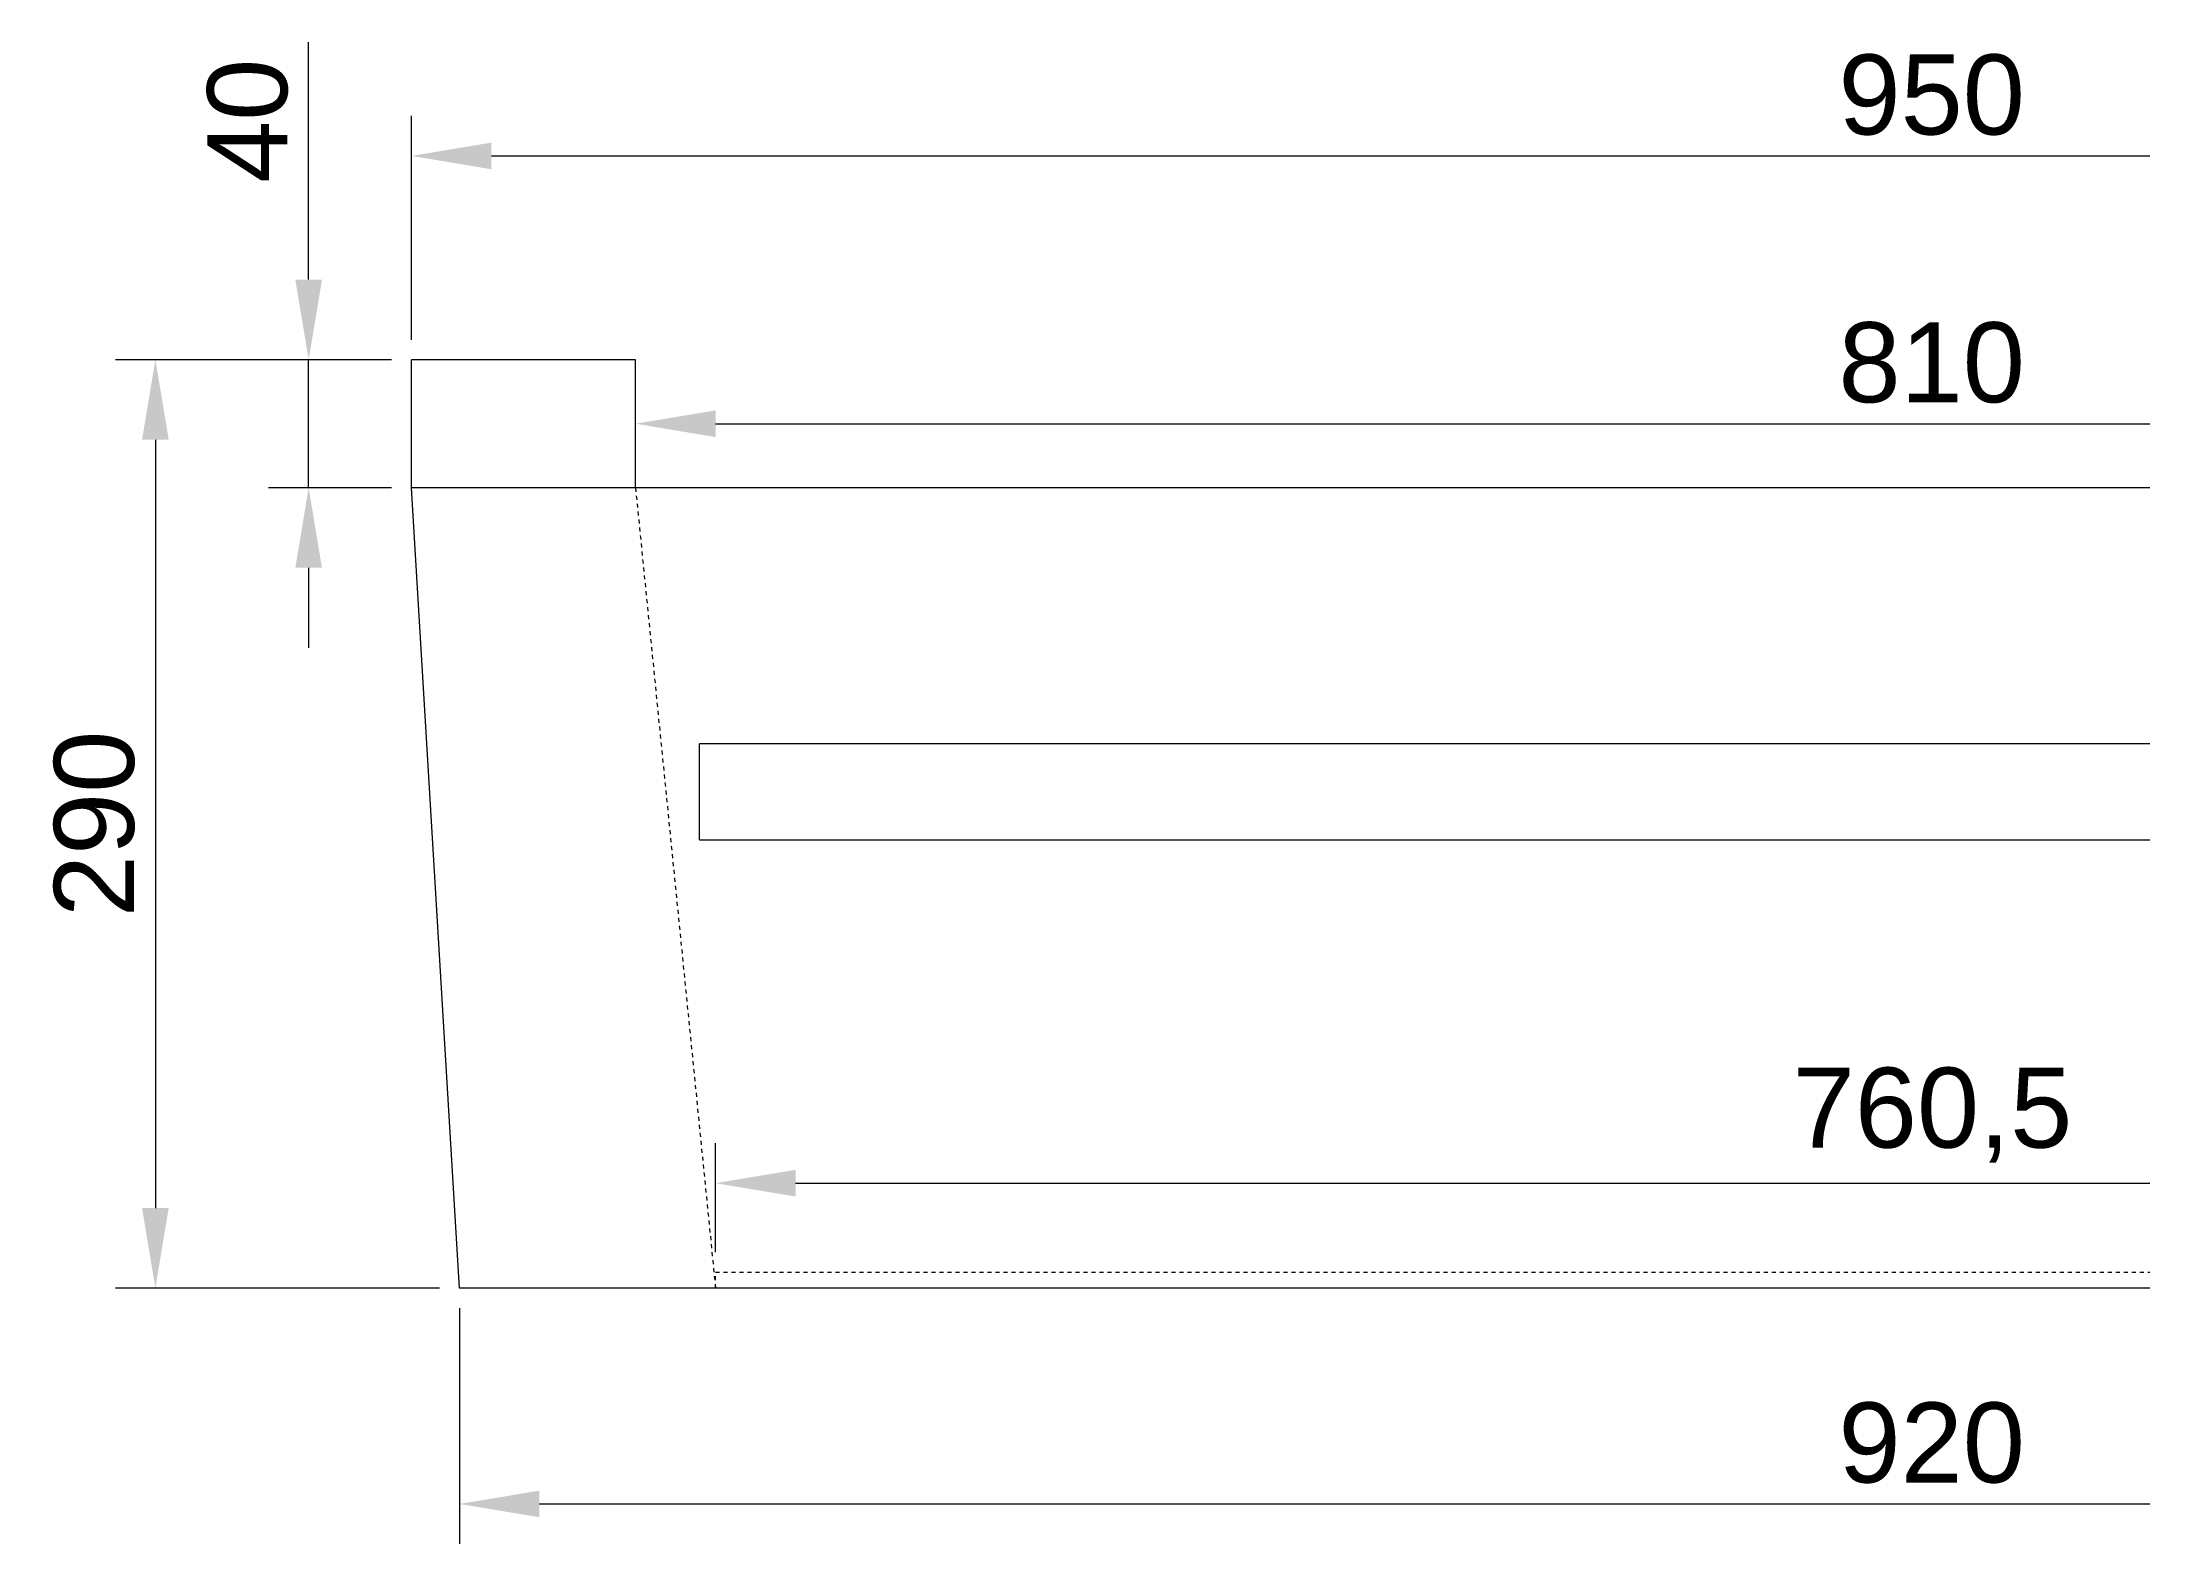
# Model space of a CAD drawing. Header units: millimetres. Extents: x 1887 to 5407, y 984 to 3911.
# Drawn here: x 4094 to 4750, y 2517 to 2987 of the extents above; entities that cross this region are included whole.
import ezdxf

# ---------------------------------------------------------------- set-up
doc = ezdxf.new("R2010")
doc.units = ezdxf.units.MM
doc.linetypes.add('JIS_02_1.2', pattern=[2.5, 1.25, -1.25])
doc.layers.add('PONTILHADO', color=7, linetype='JIS_02_1.2')
doc.styles.get("Standard").update_dxf_attribs({"font": 'arial.ttf'})
doc.dimstyles.new('Anotativo', dxfattribs={"dimscale": 0, "dimtxt": 2.5, "dimasz": 2.5, "dimexe": 1.25, "dimexo": 0.625, "dimtad": 1, "dimtxsty": 'Standard', "dimcen": 2.5, "dimadec": 0, "dimazin": 0, "dimtfac": 1, "dimtmove": 0, "dimatfit": 3, "dimfxl": 1, "dimarcsym": 0})

# ---------------------------------------------------------------- blocks, each defined once
blk = doc.blocks.new('*D42')
at = {"color": 0, "lineweight": -2, "transparency": 16777216}
for p, q in [((4209.19, 2893.67), (4209.19, 2963.57)), ((5159.19, 2893.67), (5159.19, 2963.57)), ((4234.19, 2951.07), (5134.19, 2951.07))]:
    blk.add_line(p, q, dxfattribs=at)
at = {"color": 0, "transparency": 16777216}
for points in [[(4234.19, 2955.23), (4234.19, 2946.9), (4209.19, 2951.07)], [(5134.19, 2955.23), (5134.19, 2946.9), (5159.19, 2951.07)]]:
    blk.add_solid(points, dxfattribs=at)
at = {"layer": 'Defpoints', "color": 0, "transparency": 16777216}
for p in [(5159.19, 2951.07), (4209.19, 2887.42), (5159.19, 2887.42)]:
    blk.add_point(p, dxfattribs=at)
at = {"color": 0, "transparency": 16777216, "insert": (4684.19, 2970.08), "char_height": 25, "attachment_point": 5}
blk.add_mtext('950', dxfattribs=at)
blk = doc.blocks.new('*D55')
at = {"color": 0, "lineweight": -2, "transparency": 16777216}
for p, q in [((4177.07, 2912.42), (4177.07, 2986.65)), ((4202.94, 2887.42), (4164.57, 2887.42)), ((4177.07, 2847.42), (4177.07, 2887.42)), ((4202.94, 2847.42), (4164.57, 2847.42)), ((4177.07, 2822.42), (4177.07, 2797.42))]:
    blk.add_line(p, q, dxfattribs=at)
at = {"color": 0, "transparency": 16777216}
for points in [[(4172.9, 2912.42), (4181.23, 2912.42), (4177.07, 2887.42)], [(4172.9, 2822.42), (4181.23, 2822.42), (4177.07, 2847.42)]]:
    blk.add_solid(points, dxfattribs=at)
at = {"layer": 'Defpoints', "color": 0, "transparency": 16777216}
for p in [(4177.07, 2887.42), (4209.19, 2887.42), (4209.19, 2847.42)]:
    blk.add_point(p, dxfattribs=at)
at = {"color": 0, "transparency": 16777216, "insert": (4158.05, 2962.03), "char_height": 25, "attachment_point": 5, "rotation": 90}
blk.add_mtext('40', dxfattribs=at)
blk = doc.blocks.new('*D56')
at = {"color": 0, "lineweight": -2, "transparency": 16777216}
for p, q in [((4202.94, 2887.42), (4116.68, 2887.42)), ((4129.18, 2862.42), (4129.18, 2622.42)), ((4217.94, 2597.42), (4116.68, 2597.42))]:
    blk.add_line(p, q, dxfattribs=at)
at = {"color": 0, "transparency": 16777216}
for points in [[(4125.01, 2862.42), (4133.34, 2862.42), (4129.18, 2887.42)], [(4125.01, 2622.42), (4133.34, 2622.42), (4129.18, 2597.42)]]:
    blk.add_solid(points, dxfattribs=at)
at = {"layer": 'Defpoints', "color": 0, "transparency": 16777216}
for p in [(4209.19, 2887.42), (4129.18, 2597.42), (4224.19, 2597.42)]:
    blk.add_point(p, dxfattribs=at)
at = {"color": 0, "transparency": 16777216, "insert": (4110.16, 2742.42), "char_height": 25, "attachment_point": 5, "rotation": 90}
blk.add_mtext('290', dxfattribs=at)
blk = doc.blocks.new('*D57')
at = {"color": 0, "lineweight": -2, "transparency": 16777216}
for p, q in [((4224.19, 2591.17), (4224.19, 2517.48)), ((5144.19, 2591.17), (5144.19, 2517.48)), ((4249.19, 2529.98), (5119.19, 2529.98))]:
    blk.add_line(p, q, dxfattribs=at)
at = {"color": 0, "transparency": 16777216}
for points in [[(4249.19, 2534.15), (4249.19, 2525.81), (4224.19, 2529.98)], [(5119.19, 2534.15), (5119.19, 2525.81), (5144.19, 2529.98)]]:
    blk.add_solid(points, dxfattribs=at)
at = {"layer": 'Defpoints', "color": 0, "transparency": 16777216}
for p in [(4224.19, 2597.42), (5144.19, 2597.42), (5144.19, 2529.98)]:
    blk.add_point(p, dxfattribs=at)
at = {"color": 0, "transparency": 16777216, "insert": (4684.19, 2549), "char_height": 25, "attachment_point": 5}
blk.add_mtext('920', dxfattribs=at)
blk = doc.blocks.new('*D58')
at = {"color": 0, "lineweight": -2, "transparency": 16777216}
blk.add_line((5150.44, 2597.42), (5406.66, 2597.42), dxfattribs=at)
blk.add_arc((5144.19, 2597.42), 249.97, 5.73273, 80.83364, dxfattribs=at)
at = {"color": 0, "transparency": 16777216}
for points in [[(5183.55, 2840.05), (5184.47, 2848.33), (5159.16, 2846.94)], [(5397.07, 2622.59), (5388.75, 2622.18), (5394.16, 2597.42)]]:
    blk.add_solid(points, dxfattribs=at)
at = {"layer": 'Defpoints', "color": 0, "transparency": 16777216}
for p in [(5159.19, 2847.42), (5363.12, 2718.05), (4224.19, 2597.42), (5144.19, 2597.42), (5144.19, 2597.42)]:
    blk.add_point(p, dxfattribs=at)
at = {"color": 0, "transparency": 16777216, "insert": (5340, 2781.83), "char_height": 25, "attachment_point": 5, "rotation": 313.28318}
blk.add_mtext('87°', dxfattribs=at)
blk = doc.blocks.new('*D59')
at = {"color": 0, "lineweight": -2, "transparency": 16777216}
blk.add_line((5150.44, 2597.42), (5234.9, 2597.42), dxfattribs=at)
blk.add_arc((5064.19, 2597.42), 158.21, 9.06343, 75.22598, dxfattribs=at)
at = {"color": 0, "transparency": 16777216}
for points in [[(5103.79, 2746.29), (5105.27, 2754.49), (5079.93, 2754.84)], [(5224.57, 2622.67), (5216.27, 2622.01), (5222.4, 2597.42)]]:
    blk.add_solid(points, dxfattribs=at)
at = {"layer": 'Defpoints', "color": 0, "transparency": 16777216}
for p in [(5089.19, 2847.42), (5203.75, 2671.93), (4224.19, 2597.42), (5064.19, 2597.42), (5144.19, 2597.42)]:
    blk.add_point(p, dxfattribs=at)
at = {"color": 0, "transparency": 16777216, "insert": (5195.59, 2716.33), "char_height": 25, "attachment_point": 5, "rotation": 312.1447}
blk.add_mtext('84°', dxfattribs=at)
blk = doc.blocks.new('*D60')
at = {"color": 0, "lineweight": -2, "transparency": 16777216}
for p, q in [((4279.19, 2853.67), (4279.19, 2879.92)), ((5089.19, 2853.67), (5089.19, 2879.92)), ((4304.19, 2867.42), (5064.19, 2867.42))]:
    blk.add_line(p, q, dxfattribs=at)
at = {"color": 0, "transparency": 16777216}
for points in [[(4304.19, 2871.58), (4304.19, 2863.25), (4279.19, 2867.42)], [(5064.19, 2871.58), (5064.19, 2863.25), (5089.19, 2867.42)]]:
    blk.add_solid(points, dxfattribs=at)
at = {"layer": 'Defpoints', "color": 0, "transparency": 16777216}
for p in [(5089.19, 2867.42), (4279.19, 2847.42), (5089.19, 2847.42)]:
    blk.add_point(p, dxfattribs=at)
at = {"color": 0, "transparency": 16777216, "insert": (4684.19, 2886.43), "char_height": 25, "attachment_point": 5}
blk.add_mtext('810', dxfattribs=at)
blk = doc.blocks.new('*D61')
at = {"color": 0, "lineweight": -2, "transparency": 16777216}
for p, q in [((4304.19, 2608.67), (4304.19, 2642.68)), ((5064.69, 2608.67), (5064.69, 2642.68)), ((4329.19, 2630.18), (5039.69, 2630.18))]:
    blk.add_line(p, q, dxfattribs=at)
at = {"color": 0, "transparency": 16777216}
for points in [[(4329.19, 2634.35), (4329.19, 2626.02), (4304.19, 2630.18)], [(5039.69, 2634.35), (5039.69, 2626.02), (5064.69, 2630.18)]]:
    blk.add_solid(points, dxfattribs=at)
at = {"layer": 'Defpoints', "color": 0, "transparency": 16777216}
for p in [(5064.69, 2630.18), (4304.19, 2602.42), (5064.69, 2602.42)]:
    blk.add_point(p, dxfattribs=at)
at = {"color": 0, "transparency": 16777216, "insert": (4684.44, 2651.46), "char_height": 25, "attachment_point": 5}
blk.add_mtext('760,5', dxfattribs=at)

msp = doc.modelspace()

# ---------------------------------------------------------------- linework, layer by layer
at = {"color": 7}
for p, q in [((4209.19, 2847.418), (4209.19, 2887.418)), ((4209.19, 2847.418), (4209.19, 2887.418)), ((4279.19, 2887.418), (4209.19, 2887.418)), ((4279.19, 2847.418), (4279.19, 2887.418)), ((5159.19, 2847.418), (4209.19, 2847.418)), ((4224.19, 2597.418), (4209.19, 2847.418)), ((5069.19, 2767.418), (4299.19, 2767.418)), ((4299.19, 2737.418), (4299.19, 2767.418)), ((4299.19, 2737.418), (5069.19, 2737.418)), ((5144.19, 2597.418), (4224.19, 2597.418))]:
    msp.add_line(p, q, dxfattribs=at)
at = {"layer": 'PONTILHADO', "color": 7}
for p, q in [((4279.19, 2847.418), (4304.19, 2597.418)), ((4304.19, 2597.418), (4304.19, 2602.418)), ((4304.19, 2602.418), (5064.69, 2602.418))]:
    msp.add_line(p, q, dxfattribs=at)

# ---------------------------------------------------------------- dimensions: what is measured, and where the dimension line sits
at = {"color": 1}
for base, p1, p2, picture, middle in [((4177.066, 2887.418), (4209.19, 2847.418), (4209.19, 2887.418), '*D55', (4158.052, 2962.034)), ((4129.176, 2597.418), (4209.19, 2887.418), (4224.19, 2597.418), '*D56', (4110.162, 2742.418))]:
    dim = msp.add_linear_dim(base=base, p1=p1, p2=p2, angle=90, dimstyle='Anotativo', dxfattribs=at)
    dim.commit()
    dim.dimension.update_dxf_attribs({"geometry": picture, "text_midpoint": middle})
for base, p1, p2, picture, middle in [((5159.19, 2951.066), (4209.19, 2887.418), (5159.19, 2887.418), '*D42', (4684.19, 2970.08)), ((5089.19, 2867.418), (4279.19, 2847.418), (5089.19, 2847.418), '*D60', (4684.19, 2886.432)), ((5064.69, 2630.184), (4304.19, 2602.418), (5064.69, 2602.418), '*D61', (4684.44, 2651.458)), ((5144.19, 2529.982), (4224.19, 2597.418), (5144.19, 2597.418), '*D57', (4684.19, 2548.996))]:
    dim = msp.add_linear_dim(base=base, p1=p1, p2=p2, dimstyle='Anotativo', dxfattribs=at)
    dim.commit()
    dim.dimension.update_dxf_attribs({"geometry": picture, "text_midpoint": middle})
for base, line2, picture, middle in [((5363.121, 2718.052), ((5144.19, 2597.418), (5159.19, 2847.418)), '*D58', (5340.001, 2781.832)), ((5203.752, 2671.926), ((5089.19, 2847.418), (5064.19, 2597.418)), '*D59', (5195.59, 2716.333))]:
    dim = msp.add_angular_dim_2l(base=base, line1=((5144.19, 2597.418), (4224.19, 2597.418)), line2=line2, dimstyle='Anotativo', override={"dimscale": 0}, dxfattribs=at)
    dim.commit()
    dim.dimension.update_dxf_attribs({"geometry": picture, "text_midpoint": middle})

doc.saveas('drawing.dxf')
